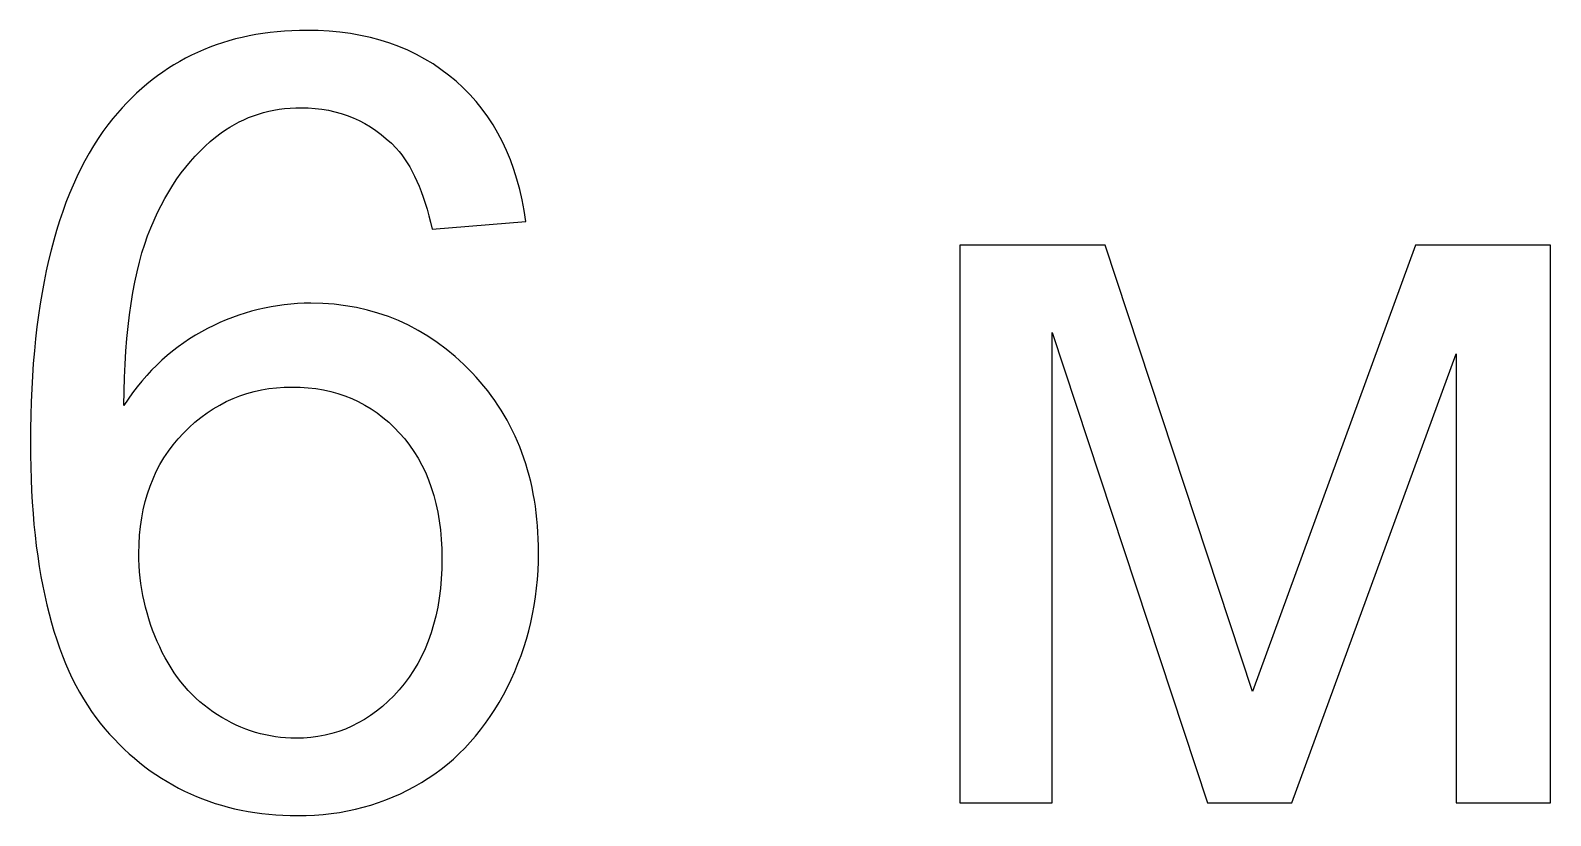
# Model space of a CAD drawing. Header units: millimetres. Extents: x 599 to 6075, y -2288 to 200.
# Drawn here: x 820.1 to 960.6, y -694.6 to -622 of the extents above; entities that cross this region are included whole.
import ezdxf

# ---------------------------------------------------------------- set-up
doc = ezdxf.new("R2010")
doc.units = ezdxf.units.MM
doc.header["$MEASUREMENT"] = 0
doc.layers.add('layer 1', color=7, linetype='Continuous')

msp = doc.modelspace()

# ---------------------------------------------------------------- linework, layer by layer
at = {"layer": 'layer 1', "color": 250}
for points, knots in [([(865.8694, -639.6473), (865.8694, -639.6473), (857.2295, -640.3425), (857.2295, -640.3425), (857.2295, -640.3425), (856.4516, -636.9163), (855.3426, -634.417), (853.9026, -632.8612), (853.9026, -632.8612), (851.5357, -630.3619), (848.6061, -629.1205), (845.1302, -629.1205), (845.1302, -629.1205), (842.333, -629.1205), (839.8502, -629.8984), (837.7151, -631.4543), (837.7151, -631.4543), (834.9675, -633.457), (832.8158, -636.3701), (831.2103, -640.2101), (831.2103, -640.2101), (829.6213, -644.0666), (828.7937, -649.5452), (828.7275, -656.6459), (828.7275, -656.6459), (830.8296, -653.4514), (833.4117, -651.068), (836.4572, -649.5287), (836.4572, -649.5287), (839.5027, -647.9728), (842.6806, -647.1949), (846.024, -647.1949), (846.024, -647.1949), (851.8502, -647.1949), (856.8157, -649.3466), (860.9205, -653.6335), (860.9205, -653.6335), (865.0088, -657.9204), (867.0612, -663.4486), (867.0612, -670.2513), (867.0612, -670.2513), (867.0612, -674.7203), (866.1012, -678.8582), (864.1812, -682.6982), (864.1812, -682.6982), (862.2446, -686.5382), (859.6129, -689.4678), (856.2364, -691.5037), (856.2364, -691.5037), (852.8764, -693.5395), (849.053, -694.5657), (844.7826, -694.5657), (844.7826, -694.5657), (837.5165, -694.5657), (831.5744, -691.8844), (826.9731, -686.5382), (826.9731, -686.5382), (822.3883, -681.192), (820.0876, -672.37), (820.0876, -660.0886), (820.0876, -660.0886), (820.0876, -646.3508), (822.6365, -636.3536), (827.7179, -630.1136), (827.7179, -630.1136), (832.1537, -624.6846), (838.1289, -621.9702), (845.6599, -621.9702), (845.6599, -621.9702), (851.2543, -621.9702), (855.8557, -623.5426), (859.4308, -626.6708), (859.4308, -626.6708), (863.006, -629.7991), (865.1577, -634.1191), (865.8694, -639.6473)], [0, 0, 0, 0, 0.05, 0.05, 0.05, 0.05, 0.1, 0.1, 0.1, 0.1, 0.15, 0.15, 0.15, 0.15, 0.2, 0.2, 0.2, 0.2, 0.25, 0.25, 0.25, 0.25, 0.3, 0.3, 0.3, 0.3, 0.35, 0.35, 0.35, 0.35, 0.4, 0.4, 0.4, 0.4, 0.45, 0.45, 0.45, 0.45, 0.5, 0.5, 0.5, 0.5, 0.55, 0.55, 0.55, 0.55, 0.6, 0.6, 0.6, 0.6, 0.65, 0.65, 0.65, 0.65, 0.7, 0.7, 0.7, 0.7, 0.75, 0.75, 0.75, 0.75, 0.8, 0.8, 0.8, 0.8, 0.85, 0.85, 0.85, 0.85, 0.9, 0.9, 0.9, 0.9, 1, 1, 1, 1]), ([(905.9907, -641.8322), (905.9907, -641.8322), (919.4306, -641.8322), (919.4306, -641.8322), (919.4306, -641.8322), (919.4306, -641.8322), (933.0526, -683.0789), (933.0526, -683.0789), (933.0526, -683.0789), (933.0526, -683.0789), (948.1312, -641.8322), (948.1312, -641.8322), (948.1312, -641.8322), (948.1312, -641.8322), (960.6111, -641.8322), (960.6111, -641.8322), (960.6111, -641.8322), (960.6111, -641.8322), (960.6111, -693.374), (960.6111, -693.374), (960.6111, -693.374), (960.6111, -693.374), (951.8719, -693.374), (951.8719, -693.374), (951.8719, -693.374), (951.8719, -693.374), (951.8719, -651.879), (951.8719, -651.879), (951.8719, -651.879), (951.8719, -651.879), (936.694, -693.374), (936.694, -693.374), (936.694, -693.374), (936.694, -693.374), (928.8816, -693.374), (928.8816, -693.374), (928.8816, -693.374), (928.8816, -693.374), (914.5313, -649.8928), (914.5313, -649.8928), (914.5313, -649.8928), (914.5313, -649.8928), (914.5313, -693.374), (914.5313, -693.374), (914.5313, -693.374), (914.5313, -693.374), (905.9907, -693.374), (905.9907, -693.374), (905.9907, -693.374), (905.9907, -693.374), (905.9907, -641.8322), (905.9907, -641.8322)], [0, 0, 0, 0, 0.07142857, 0.07142857, 0.07142857, 0.07142857, 0.14285714, 0.14285714, 0.14285714, 0.14285714, 0.21428571, 0.21428571, 0.21428571, 0.21428571, 0.28571429, 0.28571429, 0.28571429, 0.28571429, 0.35714286, 0.35714286, 0.35714286, 0.35714286, 0.42857143, 0.42857143, 0.42857143, 0.42857143, 0.5, 0.5, 0.5, 0.5, 0.57142857, 0.57142857, 0.57142857, 0.57142857, 0.64285714, 0.64285714, 0.64285714, 0.64285714, 0.71428571, 0.71428571, 0.71428571, 0.71428571, 0.78571429, 0.78571429, 0.78571429, 0.78571429, 0.85714286, 0.85714286, 0.85714286, 0.85714286, 1, 1, 1, 1]), ([(830.1179, -670.3341), (830.1179, -673.3465), (830.7634, -676.2265), (832.0379, -678.9741), (832.0379, -678.9741), (833.3123, -681.7216), (835.0999, -683.8071), (837.3675, -685.2471), (837.3675, -685.2471), (839.6516, -686.6871), (842.0682, -687.4154), (844.6337, -687.4154), (844.6337, -687.4154), (848.3578, -687.4154), (851.5357, -685.9258), (854.1674, -682.9465), (854.1674, -682.9465), (856.7991, -679.9672), (858.1233, -675.9286), (858.1233, -670.8141), (858.1233, -670.8141), (858.1233, -665.8983), (856.8157, -662.0252), (854.2171, -659.1948), (854.2171, -659.1948), (851.6185, -656.3645), (848.3081, -654.9411), (844.2861, -654.9411), (844.2861, -654.9411), (840.3468, -654.9411), (836.9868, -656.3645), (834.2392, -659.1948), (834.2392, -659.1948), (831.4917, -662.0252), (830.1179, -665.7327), (830.1179, -670.3341)], [0, 0, 0, 0, 0.1, 0.1, 0.1, 0.1, 0.2, 0.2, 0.2, 0.2, 0.3, 0.3, 0.3, 0.3, 0.4, 0.4, 0.4, 0.4, 0.5, 0.5, 0.5, 0.5, 0.6, 0.6, 0.6, 0.6, 0.7, 0.7, 0.7, 0.7, 0.8, 0.8, 0.8, 0.8, 1, 1, 1, 1])]:
    msp.add_open_spline(points, degree=3, knots=knots, dxfattribs=at)

doc.saveas('drawing.dxf')
